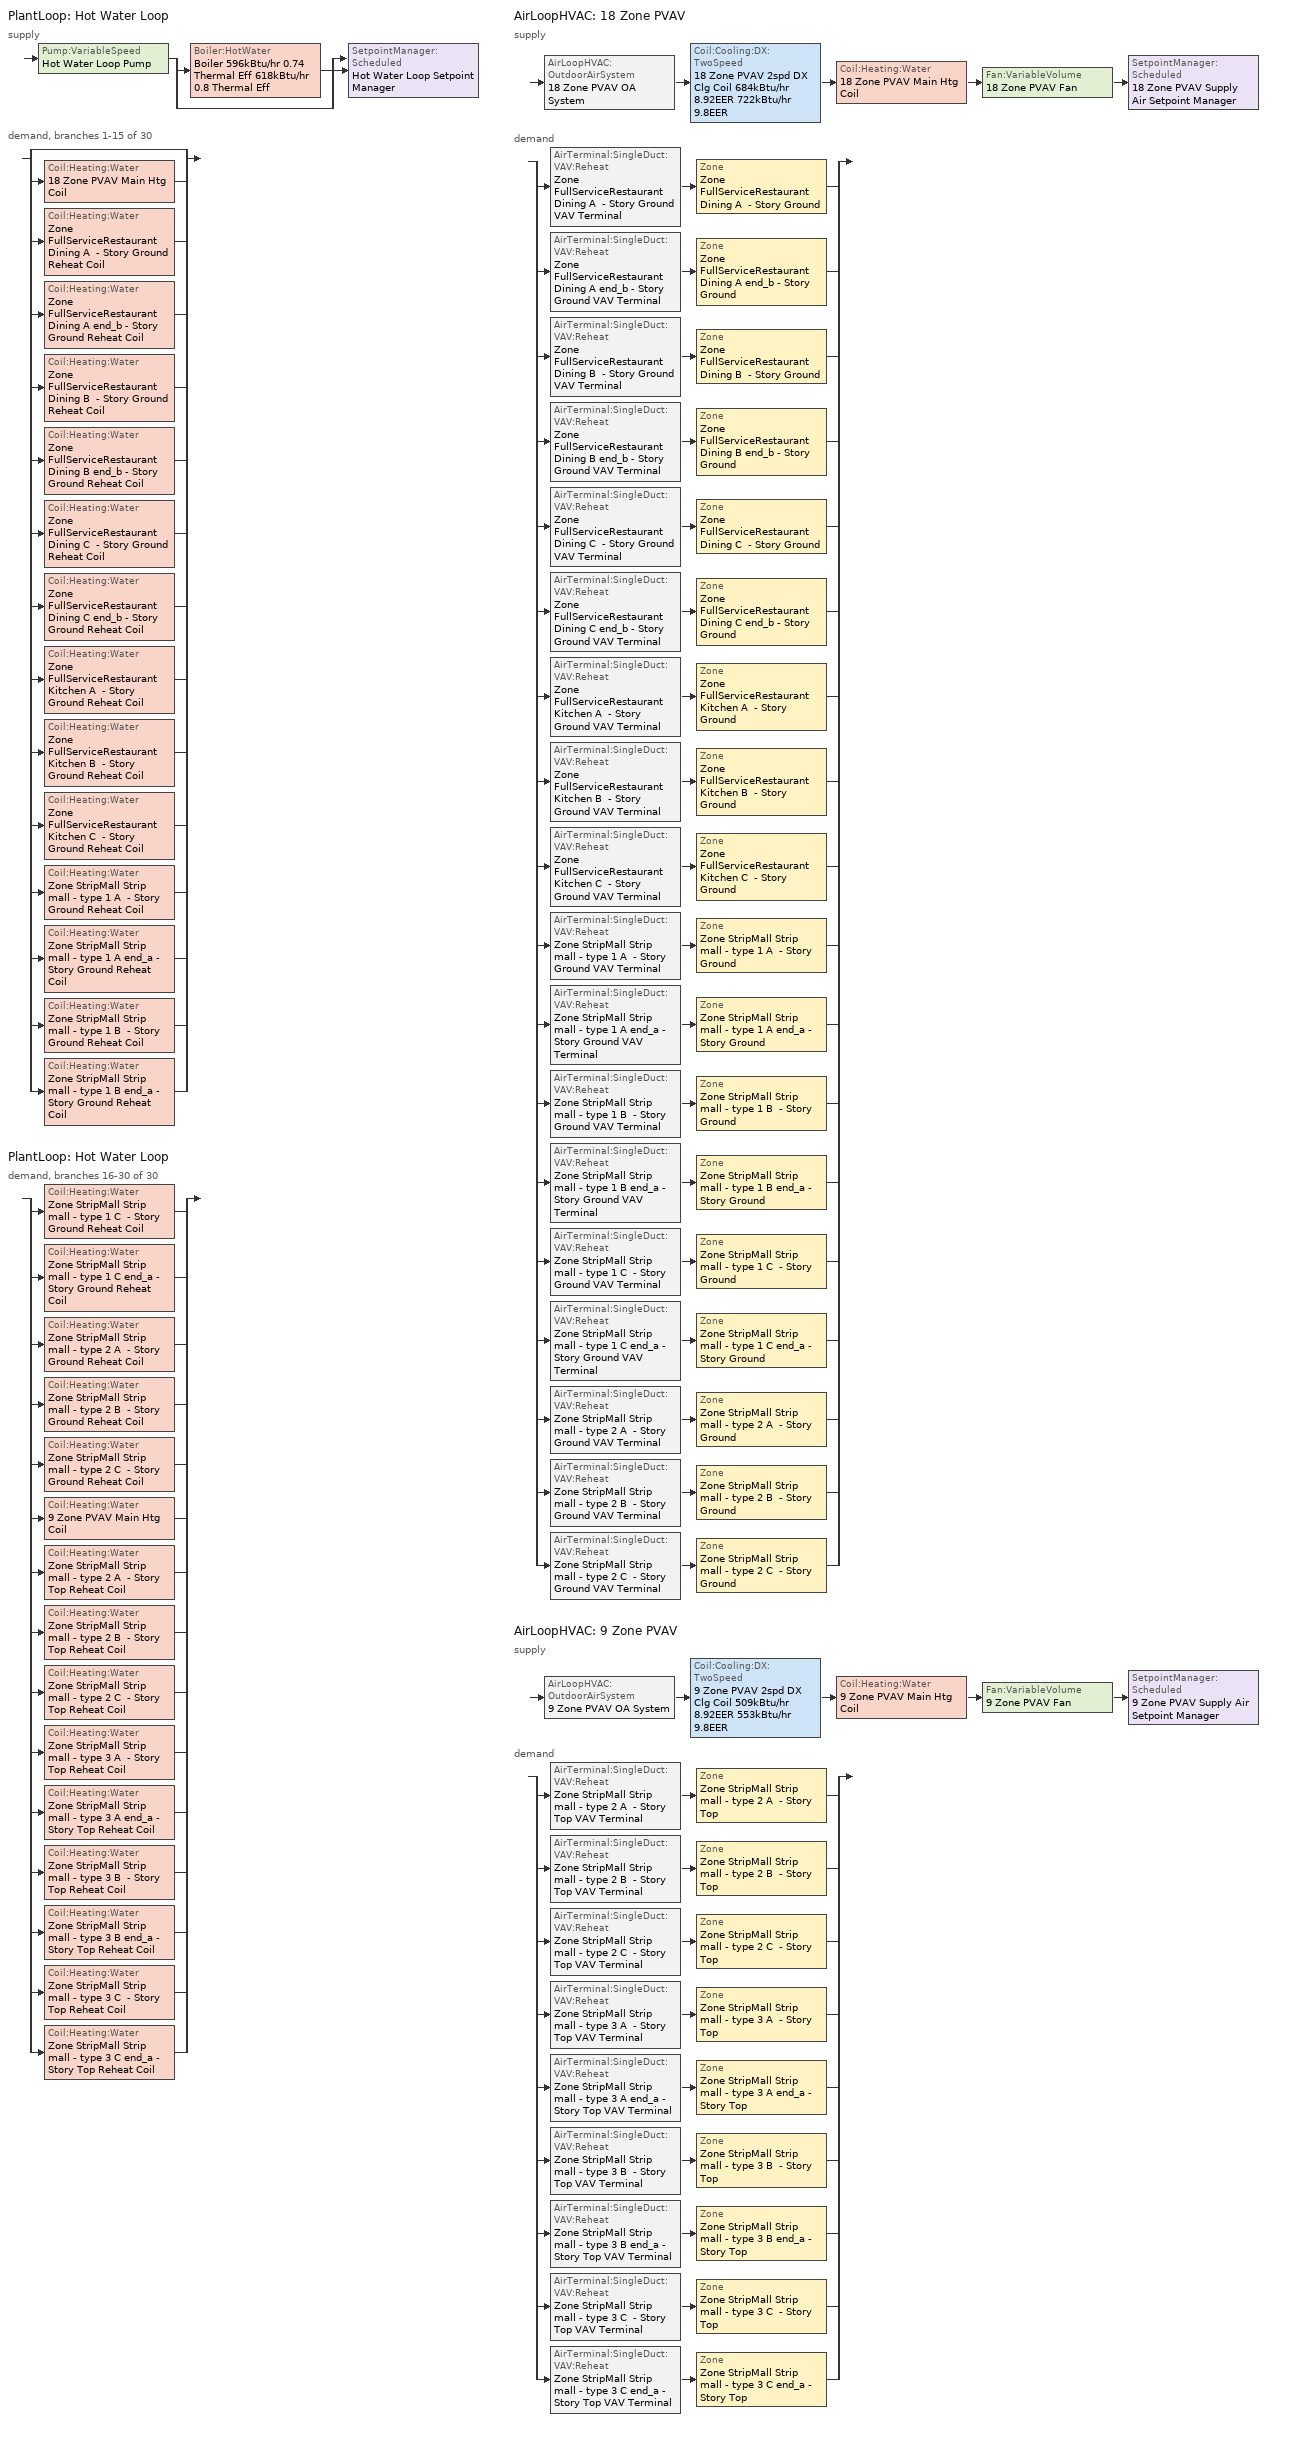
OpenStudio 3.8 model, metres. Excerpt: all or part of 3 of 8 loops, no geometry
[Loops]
PlantLoop 'Hot Water Loop'
 supply: Pump:VariableSpeed 'Hot Water Loop Pump' > split
  | Boiler:HotWater 'Boiler 596kBtu/hr 0.74 Thermal Eff 618kBtu/hr 0.8 Thermal Eff'
  | bypass
  join > SetpointManager:Scheduled 'Hot Water Loop Setpoint Manager'
 demand, branches 1-15 of 30: split
  | bypass
  | Coil:Heating:Water '18 Zone PVAV Main Htg Coil'
  | Coil:Heating:Water 'Zone FullServiceRestaurant Dining A  - Story Ground Reheat Coil'
  | Coil:Heating:Water 'Zone FullServiceRestaurant Dining A end_b - Story Ground Reheat Coil'
  | Coil:Heating:Water 'Zone FullServiceRestaurant Dining B  - Story Ground Reheat Coil'
  | Coil:Heating:Water 'Zone FullServiceRestaurant Dining B end_b - Story Ground Reheat Coil'
  | Coil:Heating:Water 'Zone FullServiceRestaurant Dining C  - Story Ground Reheat Coil'
  | Coil:Heating:Water 'Zone FullServiceRestaurant Dining C end_b - Story Ground Reheat Coil'
  | Coil:Heating:Water 'Zone FullServiceRestaurant Kitchen A  - Story Ground Reheat Coil'
  | Coil:Heating:Water 'Zone FullServiceRestaurant Kitchen B  - Story Ground Reheat Coil'
  | Coil:Heating:Water 'Zone FullServiceRestaurant Kitchen C  - Story Ground Reheat Coil'
  | Coil:Heating:Water 'Zone StripMall Strip mall - type 1 A  - Story Ground Reheat Coil'
  | Coil:Heating:Water 'Zone StripMall Strip mall - type 1 A end_a - Story Ground Reheat Coil'
  | Coil:Heating:Water 'Zone StripMall Strip mall - type 1 B  - Story Ground Reheat Coil'
  | Coil:Heating:Water 'Zone StripMall Strip mall - type 1 B end_a - Story Ground Reheat Coil'
PlantLoop 'Hot Water Loop'
 demand, branches 16-30 of 30: split
  | Coil:Heating:Water 'Zone StripMall Strip mall - type 1 C  - Story Ground Reheat Coil'
  | Coil:Heating:Water 'Zone StripMall Strip mall - type 1 C end_a - Story Ground Reheat Coil'
  | Coil:Heating:Water 'Zone StripMall Strip mall - type 2 A  - Story Ground Reheat Coil'
  | Coil:Heating:Water 'Zone StripMall Strip mall - type 2 B  - Story Ground Reheat Coil'
  | Coil:Heating:Water 'Zone StripMall Strip mall - type 2 C  - Story Ground Reheat Coil'
  | Coil:Heating:Water '9 Zone PVAV Main Htg Coil'
  | Coil:Heating:Water 'Zone StripMall Strip mall - type 2 A  - Story Top Reheat Coil'
  | Coil:Heating:Water 'Zone StripMall Strip mall - type 2 B  - Story Top Reheat Coil'
  | Coil:Heating:Water 'Zone StripMall Strip mall - type 2 C  - Story Top Reheat Coil'
  | Coil:Heating:Water 'Zone StripMall Strip mall - type 3 A  - Story Top Reheat Coil'
  | Coil:Heating:Water 'Zone StripMall Strip mall - type 3 A end_a - Story Top Reheat Coil'
  | Coil:Heating:Water 'Zone StripMall Strip mall - type 3 B  - Story Top Reheat Coil'
  | Coil:Heating:Water 'Zone StripMall Strip mall - type 3 B end_a - Story Top Reheat Coil'
  | Coil:Heating:Water 'Zone StripMall Strip mall - type 3 C  - Story Top Reheat Coil'
  | Coil:Heating:Water 'Zone StripMall Strip mall - type 3 C end_a - Story Top Reheat Coil'
AirLoopHVAC '18 Zone PVAV'
 supply: AirLoopHVAC:OutdoorAirSystem '18 Zone PVAV OA System' > Coil:Cooling:DX:TwoSpeed '18 Zone PVAV 2spd DX Clg Coil 684kBtu/hr 8.92EER 722kBtu/hr 9.8EER' > Coil:Heating:Water '18 Zone PVAV Main Htg Coil' > Fan:VariableVolume '18 Zone PVAV Fan' > SetpointManager:Scheduled '18 Zone PVAV Supply Air Setpoint Manager'
 demand: split
  | AirTerminal:SingleDuct:VAV:Reheat 'Zone FullServiceRestaurant Dining A  - Story Ground VAV Terminal' > Zone 'Zone FullServiceRestaurant Dining A  - Story Ground'
  | AirTerminal:SingleDuct:VAV:Reheat 'Zone FullServiceRestaurant Dining A end_b - Story Ground VAV Terminal' > Zone 'Zone FullServiceRestaurant Dining A end_b - Story Ground'
  | AirTerminal:SingleDuct:VAV:Reheat 'Zone FullServiceRestaurant Dining B  - Story Ground VAV Terminal' > Zone 'Zone FullServiceRestaurant Dining B  - Story Ground'
  | AirTerminal:SingleDuct:VAV:Reheat 'Zone FullServiceRestaurant Dining B end_b - Story Ground VAV Terminal' > Zone 'Zone FullServiceRestaurant Dining B end_b - Story Ground'
  | AirTerminal:SingleDuct:VAV:Reheat 'Zone FullServiceRestaurant Dining C  - Story Ground VAV Terminal' > Zone 'Zone FullServiceRestaurant Dining C  - Story Ground'
  | AirTerminal:SingleDuct:VAV:Reheat 'Zone FullServiceRestaurant Dining C end_b - Story Ground VAV Terminal' > Zone 'Zone FullServiceRestaurant Dining C end_b - Story Ground'
  | AirTerminal:SingleDuct:VAV:Reheat 'Zone FullServiceRestaurant Kitchen A  - Story Ground VAV Terminal' > Zone 'Zone FullServiceRestaurant Kitchen A  - Story Ground'
  | AirTerminal:SingleDuct:VAV:Reheat 'Zone FullServiceRestaurant Kitchen B  - Story Ground VAV Terminal' > Zone 'Zone FullServiceRestaurant Kitchen B  - Story Ground'
  | AirTerminal:SingleDuct:VAV:Reheat 'Zone FullServiceRestaurant Kitchen C  - Story Ground VAV Terminal' > Zone 'Zone FullServiceRestaurant Kitchen C  - Story Ground'
  | AirTerminal:SingleDuct:VAV:Reheat 'Zone StripMall Strip mall - type 1 A  - Story Ground VAV Terminal' > Zone 'Zone StripMall Strip mall - type 1 A  - Story Ground'
  | AirTerminal:SingleDuct:VAV:Reheat 'Zone StripMall Strip mall - type 1 A end_a - Story Ground VAV Terminal' > Zone 'Zone StripMall Strip mall - type 1 A end_a - Story Ground'
  | AirTerminal:SingleDuct:VAV:Reheat 'Zone StripMall Strip mall - type 1 B  - Story Ground VAV Terminal' > Zone 'Zone StripMall Strip mall - type 1 B  - Story Ground'
  | AirTerminal:SingleDuct:VAV:Reheat 'Zone StripMall Strip mall - type 1 B end_a - Story Ground VAV Terminal' > Zone 'Zone StripMall Strip mall - type 1 B end_a - Story Ground'
  | AirTerminal:SingleDuct:VAV:Reheat 'Zone StripMall Strip mall - type 1 C  - Story Ground VAV Terminal' > Zone 'Zone StripMall Strip mall - type 1 C  - Story Ground'
  | AirTerminal:SingleDuct:VAV:Reheat 'Zone StripMall Strip mall - type 1 C end_a - Story Ground VAV Terminal' > Zone 'Zone StripMall Strip mall - type 1 C end_a - Story Ground'
  | AirTerminal:SingleDuct:VAV:Reheat 'Zone StripMall Strip mall - type 2 A  - Story Ground VAV Terminal' > Zone 'Zone StripMall Strip mall - type 2 A  - Story Ground'
  | AirTerminal:SingleDuct:VAV:Reheat 'Zone StripMall Strip mall - type 2 B  - Story Ground VAV Terminal' > Zone 'Zone StripMall Strip mall - type 2 B  - Story Ground'
  | AirTerminal:SingleDuct:VAV:Reheat 'Zone StripMall Strip mall - type 2 C  - Story Ground VAV Terminal' > Zone 'Zone StripMall Strip mall - type 2 C  - Story Ground'
AirLoopHVAC '9 Zone PVAV'
 supply: AirLoopHVAC:OutdoorAirSystem '9 Zone PVAV OA System' > Coil:Cooling:DX:TwoSpeed '9 Zone PVAV 2spd DX Clg Coil 509kBtu/hr 8.92EER 553kBtu/hr 9.8EER' > Coil:Heating:Water '9 Zone PVAV Main Htg Coil' > Fan:VariableVolume '9 Zone PVAV Fan' > SetpointManager:Scheduled '9 Zone PVAV Supply Air Setpoint Manager'
 demand: split
  | AirTerminal:SingleDuct:VAV:Reheat 'Zone StripMall Strip mall - type 2 A  - Story Top VAV Terminal' > Zone 'Zone StripMall Strip mall - type 2 A  - Story Top'
  | AirTerminal:SingleDuct:VAV:Reheat 'Zone StripMall Strip mall - type 2 B  - Story Top VAV Terminal' > Zone 'Zone StripMall Strip mall - type 2 B  - Story Top'
  | AirTerminal:SingleDuct:VAV:Reheat 'Zone StripMall Strip mall - type 2 C  - Story Top VAV Terminal' > Zone 'Zone StripMall Strip mall - type 2 C  - Story Top'
  | AirTerminal:SingleDuct:VAV:Reheat 'Zone StripMall Strip mall - type 3 A  - Story Top VAV Terminal' > Zone 'Zone StripMall Strip mall - type 3 A  - Story Top'
  | AirTerminal:SingleDuct:VAV:Reheat 'Zone StripMall Strip mall - type 3 A end_a - Story Top VAV Terminal' > Zone 'Zone StripMall Strip mall - type 3 A end_a - Story Top'
  | AirTerminal:SingleDuct:VAV:Reheat 'Zone StripMall Strip mall - type 3 B  - Story Top VAV Terminal' > Zone 'Zone StripMall Strip mall - type 3 B  - Story Top'
  | AirTerminal:SingleDuct:VAV:Reheat 'Zone StripMall Strip mall - type 3 B end_a - Story Top VAV Terminal' > Zone 'Zone StripMall Strip mall - type 3 B end_a - Story Top'
  | AirTerminal:SingleDuct:VAV:Reheat 'Zone StripMall Strip mall - type 3 C  - Story Top VAV Terminal' > Zone 'Zone StripMall Strip mall - type 3 C  - Story Top'
  | AirTerminal:SingleDuct:VAV:Reheat 'Zone StripMall Strip mall - type 3 C end_a - Story Top VAV Terminal' > Zone 'Zone StripMall Strip mall - type 3 C end_a - Story Top'
[SizingPeriod:DesignDay] Barometric Pressure {Pa}=99205; Wind Speed {m/s}=3.9; Wind Direction {deg}=140; Rain Indicator=No; Snow Indicator=No; Day of Month=21; Day Type=SummerDesignDay; Daylight Saving Time Indicator=No; Humidity Condition Type=Wetbulb; Dry-Bulb Temperature Range Modifier Type=DefaultMultipliers; Solar Model Indicator=ASHRAETau
Name | Maximum Dry-Bulb Temperature {C} | Daily Dry-Bulb Temperature Range {deltaC} | Month | Wetbulb or DewPoint at Maximum Dry-Bulb {C} | ASHRAE Clear Sky Optical Depth for Beam Irradiance | ASHRAE Clear Sky Optical Depth for Diffuse Irradiance
Collin Co Rgnl October .4% Condns DB=>MCWB 1 | 32.7 | 12.5 | 10 | 21.3 | 0.361 | 2.494
Collin Co Rgnl September .4% Condns DB=>MCWB 1 | 39 | 12.4 | 9 | 23.2 | 0.373 | 2.464
[Sizing:Zone] Zone Cooling Design Supply Air Temperature Input Method=SupplyAirTemperature; Zone Cooling Design Supply Air Temperature {C}=12.7778; Zone Cooling Design Supply Air Temperature Difference {deltaC}=11.11; Zone Heating Design Supply Air Temperature Input Method=SupplyAirTemperature; Zone Heating Design Supply Air Temperature {C}=50; Zone Heating Design Supply Air Temperature Difference {deltaC}=11.11; Zone Cooling Design Supply Air Humidity Ratio {kg-H2O/kg-air}=0.0085; Zone Heating Design Supply Air Humidity Ratio {kg-H2O/kg-air}=0.008; Cooling Design Air Flow Method=DesignDay; Heating Design Air Flow Method=DesignDay; Account for Dedicated Outdoor Air System=No; Dedicated Outdoor Air System Control Strategy=NeutralSupplyAir; Dedicated Outdoor Air Low Setpoint Temperature for Design {C}=autosize; Dedicated Outdoor Air High Setpoint Temperature for Design {C}=autosize; Zone Load Sizing Method=Sensible Load Only No Latent Load; Zone Latent Cooling Design Supply Air Humidity Ratio Input Method=HumidityRatioDifference; Zone Cooling Design Supply Air Humidity Ratio Difference {kgWater/kgDryAir}=0.005; Zone Latent Heating Design Supply Air Humidity Ratio Input Method=HumidityRatioDifference; Zone Humidification Design Supply Air Humidity Ratio Difference {kgWater/kgDryAir}=0.005
Zone StripMall Strip mall - type 1 A end_a - Story Ground; Zone StripMall Strip mall - type 1 B end_a - Story Ground; Zone StripMall Strip mall - type 1 C end_a - Story Ground; Zone StripMall Strip mall - type 1 A  - Story Ground; Zone StripMall Strip mall - type 1 B  - Story Ground; Zone StripMall Strip mall - type 1 C  - Story Ground; Zone FullServiceRestaurant Kitchen A  - Story Ground; Zone FullServiceRestaurant Kitchen B  - Story Ground; Zone FullServiceRestaurant Kitchen C  - Story Ground; Zone StripMall Strip mall - type 2 A  - Story Ground; Zone StripMall Strip mall - type 2 B  - Story Ground; Zone StripMall Strip mall - type 2 C  - Story Ground; Zone FullServiceRestaurant Dining A  - Story Ground; Zone FullServiceRestaurant Dining B  - Story Ground; Zone FullServiceRestaurant Dining C  - Story Ground; Zone FullServiceRestaurant Dining A end_b - Story Ground; Zone FullServiceRestaurant Dining B end_b - Story Ground; Zone FullServiceRestaurant Dining C end_b - Story Ground; Zone StripMall Strip mall - type 3 A end_a - Story Top; Zone StripMall Strip mall - type 3 B end_a - Story Top; Zone StripMall Strip mall - type 3 C end_a - Story Top; Zone StripMall Strip mall - type 3 A  - Story Top; Zone StripMall Strip mall - type 3 B  - Story Top; Zone StripMall Strip mall - type 3 C  - Story Top; Zone StripMall Strip mall - type 2 A  - Story Top; Zone StripMall Strip mall - type 2 B  - Story Top; Zone StripMall Strip mall - type 2 C  - Story Top
[Zone equipment]
Zone StripMall Strip mall - type 1 A end_a - Story Ground: Zone StripMall Strip mall - type 1 A end_a - Story Ground VAV Terminal
Zone StripMall Strip mall - type 1 B end_a - Story Ground: Zone StripMall Strip mall - type 1 B end_a - Story Ground VAV Terminal
Zone StripMall Strip mall - type 1 C end_a - Story Ground: Zone StripMall Strip mall - type 1 C end_a - Story Ground VAV Terminal
Zone StripMall Strip mall - type 1 A  - Story Ground: Zone StripMall Strip mall - type 1 A  - Story Ground VAV Terminal
Zone StripMall Strip mall - type 1 B  - Story Ground: Zone StripMall Strip mall - type 1 B  - Story Ground VAV Terminal
Zone StripMall Strip mall - type 1 C  - Story Ground: Zone StripMall Strip mall - type 1 C  - Story Ground VAV Terminal
Zone FullServiceRestaurant Kitchen A  - Story Ground: Zone FullServiceRestaurant Kitchen A  - Story Ground Exhaust Fan, Zone FullServiceRestaurant Kitchen A  - Story Ground VAV Terminal
Zone FullServiceRestaurant Kitchen B  - Story Ground: Zone FullServiceRestaurant Kitchen B  - Story Ground Exhaust Fan, Zone FullServiceRestaurant Kitchen B  - Story Ground VAV Terminal
Zone FullServiceRestaurant Kitchen C  - Story Ground: Zone FullServiceRestaurant Kitchen C  - Story Ground Exhaust Fan, Zone FullServiceRestaurant Kitchen C  - Story Ground VAV Terminal
Zone StripMall Strip mall - type 2 A  - Story Ground: Zone StripMall Strip mall - type 2 A  - Story Ground VAV Terminal
Zone StripMall Strip mall - type 2 B  - Story Ground: Zone StripMall Strip mall - type 2 B  - Story Ground VAV Terminal
Zone StripMall Strip mall - type 2 C  - Story Ground: Zone StripMall Strip mall - type 2 C  - Story Ground VAV Terminal
Zone FullServiceRestaurant Dining A  - Story Ground: Zone FullServiceRestaurant Dining A  - Story Ground VAV Terminal
Zone FullServiceRestaurant Dining B  - Story Ground: Zone FullServiceRestaurant Dining B  - Story Ground VAV Terminal
Zone FullServiceRestaurant Dining C  - Story Ground: Zone FullServiceRestaurant Dining C  - Story Ground VAV Terminal
Zone FullServiceRestaurant Dining A end_b - Story Ground: Zone FullServiceRestaurant Dining A end_b - Story Ground VAV Terminal
Zone FullServiceRestaurant Dining B end_b - Story Ground: Zone FullServiceRestaurant Dining B end_b - Story Ground VAV Terminal
Zone FullServiceRestaurant Dining C end_b - Story Ground: Zone FullServiceRestaurant Dining C end_b - Story Ground VAV Terminal
Zone StripMall Strip mall - type 3 A end_a - Story Top: Zone StripMall Strip mall - type 3 A end_a - Story Top VAV Terminal
Zone StripMall Strip mall - type 3 B end_a - Story Top: Zone StripMall Strip mall - type 3 B end_a - Story Top VAV Terminal
Zone StripMall Strip mall - type 3 C end_a - Story Top: Zone StripMall Strip mall - type 3 C end_a - Story Top VAV Terminal
Zone StripMall Strip mall - type 3 A  - Story Top: Zone StripMall Strip mall - type 3 A  - Story Top VAV Terminal
Zone StripMall Strip mall - type 3 B  - Story Top: Zone StripMall Strip mall - type 3 B  - Story Top VAV Terminal
Zone StripMall Strip mall - type 3 C  - Story Top: Zone StripMall Strip mall - type 3 C  - Story Top VAV Terminal
Zone StripMall Strip mall - type 2 A  - Story Top: Zone StripMall Strip mall - type 2 A  - Story Top VAV Terminal
Zone StripMall Strip mall - type 2 B  - Story Top: Zone StripMall Strip mall - type 2 B  - Story Top VAV Terminal
Zone StripMall Strip mall - type 2 C  - Story Top: Zone StripMall Strip mall - type 2 C  - Story Top VAV Terminal
[Fan:ZoneExhaust] Availability Schedule=RestaurantSitDown Kitchen_Exhaust_SCH; Fan Total Efficiency=0.0660786; Pressure Rise {Pa}=124.544; Flow Fraction Schedule=RestaurantSitDown Kitchen_Exhaust_SCH; System Availability Manager Coupling Mode=Decoupled
Name | Maximum Flow Rate {m3/s}
Zone FullServiceRestaurant Kitchen A  - Story Ground Exhaust Fan; Zone FullServiceRestaurant Kitchen C  - Story Ground Exhaust Fan | 0.0505815
Zone FullServiceRestaurant Kitchen B  - Story Ground Exhaust Fan | 0.214268
[PlantLoop]
Hot Water Loop: Fluid Type=Water; Glycol Concentration=0; Minimum Loop Temperature {C}=10; Maximum Loop Flow Rate {m3/s}=0.00427746; Plant Loop Volume {m3}=0.513295; Load Distribution Scheme=Optimal
[Sizing:Plant]
Hot Water Loop: Loop Type=Heating; Design Loop Exit Temperature {C}=82.2222; Loop Design Temperature Difference {deltaC}=11.1111; Sizing Option=NonCoincident; Zone Timesteps in Averaging Window=1; Coincident Sizing Factor Mode=None
[SetpointManager:Scheduled] Control Variable=Temperature
Name | Schedule | Setpoint Node or NodeList
Hot Water Loop Setpoint Manager | Hot Water Loop Temp - 180F | Hot Water Loop Supply Outlet Node
18 Zone PVAV Supply Air Setpoint Manager | Supply Air Temp - 55.0F | 18 Zone PVAV Supply Outlet Node
9 Zone PVAV Supply Air Setpoint Manager | Supply Air Temp - 55.0F | 9 Zone PVAV Supply Outlet Node
[Pump:VariableSpeed]
Hot Water Loop Pump: Rated Flow Rate {m3/s}=0.00427746; Rated Pump Head {Pa}=179344; Rated Power Consumption {W}=1137; Motor Efficiency=0.865; Coefficient 1 of the Part Load Performance Curve=0; Coefficient 2 of the Part Load Performance Curve=3.2485; Coefficient 3 of the Part Load Performance Curve=-4.7443; Coefficient 4 of the Part Load Performance Curve=2.5294; Pump Control Type=Intermittent; Skin Loss Radiative Fraction=0.5; Design Power Sizing Method=PowerPerFlowPerPressure; Design Electric Power per Unit Flow Rate {W/(m3/s)}=348701.1; Design Shaft Power per Unit Flow Rate per Unit Head {W-s/m3-Pa}=1.28205; Design Minimum Flow Rate Fraction=0
[Boiler:HotWater]
Boiler 596kBtu/hr 0.74 Thermal Eff 618kBtu/hr 0.8 Thermal Eff: Fuel Type=NaturalGas; Nominal Capacity {W}=195560; Nominal Thermal Efficiency=0.8; Efficiency Curve Temperature Evaluation Variable=LeavingBoiler; Normalized Boiler Efficiency Curve=Boiler with No Minimum Turndown; Design Water Flow Rate {m3/s}=0.00427746; Minimum Part Load Ratio=0; Maximum Part Load Ratio=1.2; Optimum Part Load Ratio=1; Water Outlet Upper Temperature Limit {C}=95; Boiler Flow Mode=LeavingSetpointModulated; On Cycle Parasitic Electric Load {W}=0; Off Cycle Parasitic Fuel Load {W}=0; Sizing Factor=1
[AirLoopHVAC] Design Return Air Flow Fraction of Supply Air Flow=1
Name | Availability Schedule | Design Supply Air Flow Rate {m3/s}
18 Zone PVAV | 18 Zone PVAV Occ Sch | 8.31981
9 Zone PVAV | 9 Zone PVAV Occ Sch | 7.41717
[Sizing:System] Type of Load to Size On=Sensible; Central Heating Maximum System Air Flow Ratio=0.3; Preheat Design Temperature {C}=7.22222; Preheat Design Humidity Ratio {kg-H2O/kg-Air}=0.008; Precool Design Temperature {C}=12.7778; Precool Design Humidity Ratio {kg-H2O/kg-Air}=0.008; Central Cooling Design Supply Air Temperature {C}=12.7778; Central Heating Design Supply Air Temperature {C}=12.7778; Sizing Option=Coincident; 100% Outdoor Air in Cooling=No; 100% Outdoor Air in Heating=No; Central Cooling Design Supply Air Humidity Ratio {kg-H2O/kg-Air}=0.0085; Central Heating Design Supply Air Humidity Ratio {kg-H2O/kg-Air}=0.008; Cooling Design Air Flow Method=DesignDay; Heating Design Air Flow Method=DesignDay; System Outdoor Air Method=ZoneSum; Zone Maximum Outdoor Air Fraction=1; Cooling Supply Air Flow Rate Per Floor Area {m3/s-m2}=0.00996765; Cooling Fraction of Autosized Cooling Supply Air Flow Rate=1; Cooling Supply Air Flow Rate Per Unit Cooling Capacity {m3/s-W}=3.94755e-05; Heating Supply Air Flow Rate Per Floor Area {m3/s-m2}=0.00996765; Heating Fraction of Autosized Heating Supply Air Flow Rate=1; Heating Fraction of Autosized Cooling Supply Air Flow Rate=1; Heating Supply Air Flow Rate Per Unit Heating Capacity {m3/s-W}=3.15882e-05; Cooling Design Capacity Method=CoolingDesignCapacity; Cooling Design Capacity Per Floor Area {W/m2}=234.7; Fraction of Autosized Cooling Design Capacity=1; Heating Design Capacity Method=HeatingDesignCapacity; Heating Design Capacity Per Floor Area {W/m2}=157; Fraction of Autosized Heating Design Capacity=1; Central Cooling Capacity Control Method=OnOff; Occupant Diversity=1
Name | Design Outdoor Air Flow Rate {m3/s} | Cooling Design Capacity {W} | Heating Design Capacity {W}
18 Zone PVAV | 8.31981 | 141728 | 56561.39
9 Zone PVAV | 7.41717 | 104728 | 23270.26
[Fan:VariableVolume] Availability Schedule=Always On Discrete; Fan Total Efficiency=0.6084; Pressure Rise {Pa}=1574.24; Fan Power Minimum Flow Rate Input Method=Fraction; Fan Power Minimum Flow Fraction=0.25; Fan Power Minimum Air Flow Rate {m3/s}=0; Motor Efficiency=0.936; Motor In Airstream Fraction=1; Fan Power Coefficient 1=0.04076; Fan Power Coefficient 2=0.0881; Fan Power Coefficient 3=-0.0729; Fan Power Coefficient 4=0.9437; Fan Power Coefficient 5=0
Name | Maximum Flow Rate {m3/s}
18 Zone PVAV Fan | 8.31981
9 Zone PVAV Fan | 7.41717
[Coil:Heating:Water] Availability Schedule=Always On Discrete; Rated Inlet Water Temperature {C}=82.2222; Rated Outlet Water Temperature {C}=71.1111
Name | U-Factor Times Area Value {W/K} | Maximum Water Flow Rate {m3/s} | Rated Capacity {W} | Rated Inlet Air Temperature {C} | Rated Outlet Air Temperature {C}
18 Zone PVAV Main Htg Coil | 780.526 | 0.00120816 | 55235.6 | 7.22222 | 12.7778
Zone FullServiceRestaurant Dining A  - Story Ground Reheat Coil | 32.6055 | 3.73759e-05 | 1708.78 | 12.7778 | 50
Zone FullServiceRestaurant Dining A end_b - Story Ground Reheat Coil | 69.2569 | 7.50865e-05 | 3432.86 | 12.7778 | 50
Zone FullServiceRestaurant Dining B  - Story Ground Reheat Coil | 35.4909 | 4.48343e-05 | 2049.77 | 12.7778 | 50
Zone FullServiceRestaurant Dining B end_b - Story Ground Reheat Coil | 159.176 | 0.00018201 | 8321.3 | 12.7778 | 50
Zone FullServiceRestaurant Dining C  - Story Ground Reheat Coil | 30.9151 | 3.46143e-05 | 1582.53 | 12.7778 | 50
Zone FullServiceRestaurant Dining C end_b - Story Ground Reheat Coil | 68.4552 | 7.24614e-05 | 3312.85 | 12.7778 | 50
Zone FullServiceRestaurant Kitchen A  - Story Ground Reheat Coil | 51.683 | 6.37317e-05 | 2913.74 | 12.7778 | 50
Zone FullServiceRestaurant Kitchen B  - Story Ground Reheat Coil | 43.6093 | 5.56921e-05 | 2546.17 | 12.7778 | 50
Zone FullServiceRestaurant Kitchen C  - Story Ground Reheat Coil | 49.5559 | 6.09755e-05 | 2787.73 | 12.7778 | 50
Zone StripMall Strip mall - type 1 A  - Story Ground Reheat Coil | 39.1472 | 4.50711e-05 | 2060.6 | 12.7778 | 50
Zone StripMall Strip mall - type 1 A end_a - Story Ground Reheat Coil | 58.1564 | 6.14638e-05 | 2810.05 | 12.7778 | 50
Zone StripMall Strip mall - type 1 B  - Story Ground Reheat Coil | 22.7999 | 2.91171e-05 | 1331.2 | 12.7778 | 50
Zone StripMall Strip mall - type 1 B end_a - Story Ground Reheat Coil | 103.17 | 0.000117364 | 5365.75 | 12.7778 | 50
Zone StripMall Strip mall - type 1 C  - Story Ground Reheat Coil | 36.2259 | 4.02949e-05 | 1842.23 | 12.7778 | 50
Zone StripMall Strip mall - type 1 C end_a - Story Ground Reheat Coil | 57.9941 | 5.90326e-05 | 2698.9 | 12.7778 | 50
Zone StripMall Strip mall - type 2 A  - Story Ground Reheat Coil | 32.3642 | 3.74913e-05 | 1714.06 | 12.7778 | 50
Zone StripMall Strip mall - type 2 B  - Story Ground Reheat Coil | 21.1454 | 2.70041e-05 | 1234.59 | 12.7778 | 50
Zone StripMall Strip mall - type 2 C  - Story Ground Reheat Coil | 29.7501 | 3.34254e-05 | 1528.17 | 12.7778 | 50
9 Zone PVAV Main Htg Coil | 289.64 | 0.000415216 | 18983.2 | 7.22222 | 12.7778
Zone StripMall Strip mall - type 2 A  - Story Top Reheat Coil | 98.4164 | 0.000100195 | 4580.8 | 12.7778 | 50
Zone StripMall Strip mall - type 2 B  - Story Top Reheat Coil | 228.381 | 0.000242443 | 11084.2 | 12.7778 | 50
Zone StripMall Strip mall - type 2 C  - Story Top Reheat Coil | 99.6676 | 9.67985e-05 | 4425.51 | 12.7778 | 50
Zone StripMall Strip mall - type 3 A  - Story Top Reheat Coil | 199.892 | 0.000212799 | 9728.94 | 12.7778 | 50
Zone StripMall Strip mall - type 3 A end_a - Story Top Reheat Coil | 85.9691 | 8.81187e-05 | 4028.68 | 12.7778 | 50
Zone StripMall Strip mall - type 3 B  - Story Top Reheat Coil | 283.971 | 0.000324296 | 14826.4 | 12.7778 | 50
Zone StripMall Strip mall - type 3 B end_a - Story Top Reheat Coil | 212.154 | 0.00022591 | 10328.3 | 12.7778 | 50
Zone StripMall Strip mall - type 3 C  - Story Top Reheat Coil | 199.434 | 0.000200689 | 9175.24 | 12.7778 | 50
Zone StripMall Strip mall - type 3 C end_a - Story Top Reheat Coil | 86.4859 | 8.57879e-05 | 3922.12 | 12.7778 | 50
[Controller:WaterCoil] Action=Normal; Controller Convergence Tolerance {deltaC}=0.0001; Minimum Actuated Flow {m3/s}=0
Name | Water Coil | Maximum Actuated Flow {m3/s}
18 Zone PVAV Main Htg Coil Controller | 18 Zone PVAV Main Htg Coil | 0.00120816
Zone FullServiceRestaurant Dining A  - Story Ground Reheat Coil Controller | Zone FullServiceRestaurant Dining A  - Story Ground Reheat Coil
Zone FullServiceRestaurant Dining A end_b - Story Ground Reheat Coil Controller | Zone FullServiceRestaurant Dining A end_b - Story Ground Reheat Coil
Zone FullServiceRestaurant Dining B  - Story Ground Reheat Coil Controller | Zone FullServiceRestaurant Dining B  - Story Ground Reheat Coil
Zone FullServiceRestaurant Dining B end_b - Story Ground Reheat Coil Controller | Zone FullServiceRestaurant Dining B end_b - Story Ground Reheat Coil
Zone FullServiceRestaurant Dining C  - Story Ground Reheat Coil Controller | Zone FullServiceRestaurant Dining C  - Story Ground Reheat Coil
Zone FullServiceRestaurant Dining C end_b - Story Ground Reheat Coil Controller | Zone FullServiceRestaurant Dining C end_b - Story Ground Reheat Coil
Zone FullServiceRestaurant Kitchen A  - Story Ground Reheat Coil Controller | Zone FullServiceRestaurant Kitchen A  - Story Ground Reheat Coil
Zone FullServiceRestaurant Kitchen B  - Story Ground Reheat Coil Controller | Zone FullServiceRestaurant Kitchen B  - Story Ground Reheat Coil
Zone FullServiceRestaurant Kitchen C  - Story Ground Reheat Coil Controller | Zone FullServiceRestaurant Kitchen C  - Story Ground Reheat Coil
Zone StripMall Strip mall - type 1 A  - Story Ground Reheat Coil Controller | Zone StripMall Strip mall - type 1 A  - Story Ground Reheat Coil
Zone StripMall Strip mall - type 1 A end_a - Story Ground Reheat Coil Controller | Zone StripMall Strip mall - type 1 A end_a - Story Ground Reheat Coil
Zone StripMall Strip mall - type 1 B  - Story Ground Reheat Coil Controller | Zone StripMall Strip mall - type 1 B  - Story Ground Reheat Coil
Zone StripMall Strip mall - type 1 B end_a - Story Ground Reheat Coil Controller | Zone StripMall Strip mall - type 1 B end_a - Story Ground Reheat Coil
Zone StripMall Strip mall - type 1 C  - Story Ground Reheat Coil Controller | Zone StripMall Strip mall - type 1 C  - Story Ground Reheat Coil
Zone StripMall Strip mall - type 1 C end_a - Story Ground Reheat Coil Controller | Zone StripMall Strip mall - type 1 C end_a - Story Ground Reheat Coil
Zone StripMall Strip mall - type 2 A  - Story Ground Reheat Coil Controller | Zone StripMall Strip mall - type 2 A  - Story Ground Reheat Coil
Zone StripMall Strip mall - type 2 B  - Story Ground Reheat Coil Controller | Zone StripMall Strip mall - type 2 B  - Story Ground Reheat Coil
Zone StripMall Strip mall - type 2 C  - Story Ground Reheat Coil Controller | Zone StripMall Strip mall - type 2 C  - Story Ground Reheat Coil
9 Zone PVAV Main Htg Coil Controller | 9 Zone PVAV Main Htg Coil | 0.000415216
Zone StripMall Strip mall - type 2 A  - Story Top Reheat Coil Controller | Zone StripMall Strip mall - type 2 A  - Story Top Reheat Coil
Zone StripMall Strip mall - type 2 B  - Story Top Reheat Coil Controller | Zone StripMall Strip mall - type 2 B  - Story Top Reheat Coil
Zone StripMall Strip mall - type 2 C  - Story Top Reheat Coil Controller | Zone StripMall Strip mall - type 2 C  - Story Top Reheat Coil
Zone StripMall Strip mall - type 3 A  - Story Top Reheat Coil Controller | Zone StripMall Strip mall - type 3 A  - Story Top Reheat Coil
Zone StripMall Strip mall - type 3 A end_a - Story Top Reheat Coil Controller | Zone StripMall Strip mall - type 3 A end_a - Story Top Reheat Coil
Zone StripMall Strip mall - type 3 B  - Story Top Reheat Coil Controller | Zone StripMall Strip mall - type 3 B  - Story Top Reheat Coil
Zone StripMall Strip mall - type 3 B end_a - Story Top Reheat Coil Controller | Zone StripMall Strip mall - type 3 B end_a - Story Top Reheat Coil
Zone StripMall Strip mall - type 3 C  - Story Top Reheat Coil Controller | Zone StripMall Strip mall - type 3 C  - Story Top Reheat Coil
Zone StripMall Strip mall - type 3 C end_a - Story Top Reheat Coil Controller | Zone StripMall Strip mall - type 3 C end_a - Story Top Reheat Coil
[Coil:Cooling:DX:TwoSpeed] Availability Schedule=Always On Discrete; Rated High Speed COP {W/W}=3.39929; Rated High Speed Evaporator Fan Power Per Volume Flow Rate 2017 {W/(m3/s)}=773.3; Rated High Speed Evaporator Fan Power Per Volume Flow Rate 2023 {W/(m3/s)}=934.4; Unit Internal Static Air Pressure {Pa}=773.3; Total Cooling Capacity Function of Temperature Curve=PSZ-AC_Unitary_PackagecoolCapFT; Total Cooling Capacity Function of Flow Fraction Curve=PSZ-AC_Unitary_PackagecoolFFF; Energy Input Ratio Function of Temperature Curve=PSZ-AC DX Unitary Package EIRFT; Energy Input Ratio Function of Flow Fraction Curve=PSZ-AC_Unitary_PackagecoolEIRFFF; Part Load Fraction Correlation Curve=PSZ-AC_Unitary_PackagecoolPLR; Rated Low Speed Sensible Heat Ratio=0.69; Rated Low Speed COP {W/W}=3.39929; Rated Low Speed Evaporator Fan Power Per Volume Flow Rate 2017 {W/(m3/s)}=773.3; Rated Low Speed Evaporator Fan Power Per Volume Flow Rate 2023 {W/(m3/s)}=934.4; Low Speed Total Cooling Capacity Function of Temperature Curve=PSZ-AC_Unitary_PackagecoolCapFT; Low Speed Energy Input Ratio Function of Temperature Curve=PSZ-AC DX Unitary Package EIRFT; Condenser Type=AirCooled; Minimum Outdoor Dry-Bulb Temperature for Compressor Operation {C}=-25; High Speed Evaporative Condenser Effectiveness=0.9; High Speed Evaporative Condenser Air Flow Rate {m3/s}=Autosize; High Speed Evaporative Condenser Pump Rated Power Consumption {W}=Autosize; Low Speed Evaporative Condenser Effectiveness=0.9; Low Speed Evaporative Condenser Air Flow Rate {m3/s}=Autosize; Low Speed Evaporative Condenser Pump Rated Power Consumption {W}=Autosize; Basin Heater Capacity {W/K}=0; Basin Heater Setpoint Temperature {C}=2
Name | Rated High Speed Total Cooling Capacity {W} | Rated High Speed Sensible Heat Ratio | Rated High Speed Air Flow Rate {m3/s} | Rated Low Speed Total Cooling Capacity {W} | Rated Low Speed Air Flow Rate {m3/s}
18 Zone PVAV 2spd DX Clg Coil 684kBtu/hr 8.92EER 722kBtu/hr 9.8EER | 206601 | 0.701083 | 8.31981 | 68860 | 2.77299
9 Zone PVAV 2spd DX Clg Coil 509kBtu/hr 8.92EER 553kBtu/hr 9.8EER | 163847 | 0.739506 | 7.41717 | 54610.2 | 2.47214
[Controller:OutdoorAir] Economizer Control Type=DifferentialEnthalpy; Economizer Control Action Type=ModulateFlow; Lockout Type=LockoutWithHeating; Minimum Limit Type=FixedMinimum; High Humidity Control=No; Economizer Operation Staging=InterlockedWithMechanicalCooling
Name | Minimum Outdoor Air Flow Rate {m3/s} | Maximum Outdoor Air Flow Rate {m3/s} | Minimum Outdoor Air Schedule | Controller Mechanical Ventilation | Heat Recovery Bypass Control Type
18 Zone PVAV OA Controller | 2.56472 | 8.31981 | 18 Zone PVAV_night_ventcycle_schedule | 18 Zone PVAV Mechanical Ventilation Controller | BypassWhenOAFlowGreaterThanMinimum
9 Zone PVAV OA Controller | 0 | 7.41717 | 9 Zone PVAV_night_ventcycle_schedule | 9 Zone PVAV Mechanical Ventilation Controller | BypassWhenWithinEconomizerLimits
[Controller:MechanicalVentilation] Availability Schedule=Always On Discrete
Name | System Outdoor Air Method
18 Zone PVAV Mechanical Ventilation Controller | ZoneSum
9 Zone PVAV Mechanical Ventilation Controller | Standard62.1VentilationRateProcedureWithLimit
[AirLoopHVAC:OutdoorAirSystem]
Name | Controller
18 Zone PVAV OA System | 18 Zone PVAV OA Controller
9 Zone PVAV OA System | 9 Zone PVAV OA Controller
[AirTerminal:SingleDuct:VAV:Reheat] Availability Schedule=Always On Discrete; Zone Minimum Air Flow Input Method=Constant; Constant Minimum Air Flow Fraction=0.3; Minimum Hot Water or Steam Flow Rate {m3/s}=0; Convergence Tolerance=0.001; Damper Heating Action=ReverseWithLimits; Maximum Flow Fraction During Reheat=0.5; Maximum Reheat Air Temperature {C}=50; Control For Outdoor Air=No
Name | Maximum Air Flow Rate {m3/s} | Fixed Minimum Air Flow Rate {m3/s} | Reheat Coil | Maximum Hot Water or Steam Flow Rate {m3/s} | Maximum Flow per Zone Floor Area During Reheat {m3/s-m2}
Zone FullServiceRestaurant Dining A  - Story Ground VAV Terminal | 0.254907 | 0.0764722 | Zone FullServiceRestaurant Dining A  - Story Ground Reheat Coil | 3.73759e-05 | 0.00749099
Zone FullServiceRestaurant Dining A end_b - Story Ground VAV Terminal | 0.388528 | 0.116558 | Zone FullServiceRestaurant Dining A end_b - Story Ground Reheat Coil | 7.50865e-05 | 0.0092935
Zone FullServiceRestaurant Dining B  - Story Ground VAV Terminal | 0.704948 | 0.211484 | Zone FullServiceRestaurant Dining B  - Story Ground Reheat Coil | 4.48343e-05 | 0.00489044
Zone FullServiceRestaurant Dining B end_b - Story Ground VAV Terminal | 1.2226 | 0.366779 | Zone FullServiceRestaurant Dining B end_b - Story Ground Reheat Coil | 0.00018201 | 0.0069036
Zone FullServiceRestaurant Dining C  - Story Ground VAV Terminal | 0.206974 | 0.0620923 | Zone FullServiceRestaurant Dining C  - Story Ground Reheat Coil | 3.46143e-05 | 0.00608238
Zone FullServiceRestaurant Dining C end_b - Story Ground VAV Terminal | 0.343049 | 0.102915 | Zone FullServiceRestaurant Dining C end_b - Story Ground Reheat Coil | 7.24614e-05 | 0.00820567
Zone FullServiceRestaurant Kitchen A  - Story Ground VAV Terminal | 0.816604 | 0.244981 | Zone FullServiceRestaurant Kitchen A  - Story Ground Reheat Coil | 6.37317e-05 | 0.0287046
Zone FullServiceRestaurant Kitchen B  - Story Ground VAV Terminal | 0.977382 | 0.293215 | Zone FullServiceRestaurant Kitchen B  - Story Ground Reheat Coil | 5.56921e-05 | 0.00811034
Zone FullServiceRestaurant Kitchen C  - Story Ground VAV Terminal | 0.768671 | 0.230601 | Zone FullServiceRestaurant Kitchen C  - Story Ground Reheat Coil | 6.09755e-05 | 0.0270197
Zone StripMall Strip mall - type 1 A  - Story Ground VAV Terminal | 0.315986 | 0.0947957 | Zone StripMall Strip mall - type 1 A  - Story Ground Reheat Coil | 4.50711e-05 | 0.00505763
Zone StripMall Strip mall - type 1 A end_a - Story Ground VAV Terminal | 0.289425 | 0.0868276 | Zone StripMall Strip mall - type 1 A end_a - Story Ground Reheat Coil | 6.14638e-05 | 0.006923
Zone StripMall Strip mall - type 1 B  - Story Ground VAV Terminal | 0.510999 | 0.1533 | Zone StripMall Strip mall - type 1 B  - Story Ground Reheat Coil | 2.91171e-05 | 0.00193078
Zone StripMall Strip mall - type 1 B end_a - Story Ground VAV Terminal | 0.76477 | 0.229431 | Zone StripMall Strip mall - type 1 B end_a - Story Ground Reheat Coil | 0.000117364 | 0.0043184
Zone StripMall Strip mall - type 1 C  - Story Ground VAV Terminal | 0.233288 | 0.0699864 | Zone StripMall Strip mall - type 1 C  - Story Ground Reheat Coil | 4.02949e-05 | 0.00373398
Zone StripMall Strip mall - type 1 C end_a - Story Ground VAV Terminal | 0.24743 | 0.0742289 | Zone StripMall Strip mall - type 1 C end_a - Story Ground Reheat Coil | 5.90326e-05 | 0.00591847
Zone StripMall Strip mall - type 2 A  - Story Ground VAV Terminal | 0.273837 | 0.0821512 | Zone StripMall Strip mall - type 2 A  - Story Ground Reheat Coil | 3.74913e-05 | 0.00525179
Zone StripMall Strip mall - type 2 B  - Story Ground VAV Terminal | 0.473916 | 0.142175 | Zone StripMall Strip mall - type 2 B  - Story Ground Reheat Coil | 2.70041e-05 | 0.00214561
Zone StripMall Strip mall - type 2 C  - Story Ground VAV Terminal | 0.203429 | 0.0610288 | Zone StripMall Strip mall - type 2 C  - Story Ground Reheat Coil | 3.34254e-05 | 0.00390147
Zone StripMall Strip mall - type 2 A  - Story Top VAV Terminal | 0.420151 | 0.126045 | Zone StripMall Strip mall - type 2 A  - Story Top Reheat Coil | 0.000100195 | 0.00805787
Zone StripMall Strip mall - type 2 B  - Story Top VAV Terminal | 1.15932 | 0.347796 | Zone StripMall Strip mall - type 2 B  - Story Top Reheat Coil | 0.000242443 | 0.00524871
Zone StripMall Strip mall - type 2 C  - Story Top VAV Terminal | 0.360553 | 0.108166 | Zone StripMall Strip mall - type 2 C  - Story Top Reheat Coil | 9.67985e-05 | 0.00691486
Zone StripMall Strip mall - type 3 A  - Story Top VAV Terminal | 1.02778 | 0.308335 | Zone StripMall Strip mall - type 3 A  - Story Top Reheat Coil | 0.000212799 | 0.00616323
Zone StripMall Strip mall - type 3 A end_a - Story Top VAV Terminal | 0.376721 | 0.113016 | Zone StripMall Strip mall - type 3 A end_a - Story Top Reheat Coil | 8.81187e-05 | 0.00901109
Zone StripMall Strip mall - type 3 B  - Story Top VAV Terminal | 2.16183 | 0.648549 | Zone StripMall Strip mall - type 3 B  - Story Top Reheat Coil | 0.000324296 | 0.00306029
Zone StripMall Strip mall - type 3 B end_a - Story Top VAV Terminal | 1.09208 | 0.327624 | Zone StripMall Strip mall - type 3 B end_a - Story Top Reheat Coil | 0.00022591 | 0.0061666
Zone StripMall Strip mall - type 3 C  - Story Top VAV Terminal | 0.815325 | 0.244597 | Zone StripMall Strip mall - type 3 C  - Story Top Reheat Coil | 0.000200689 | 0.0048892
Zone StripMall Strip mall - type 3 C end_a - Story Top VAV Terminal | 0.335851 | 0.100755 | Zone StripMall Strip mall - type 3 C end_a - Story Top Reheat Coil | 8.57879e-05 | 0.00803348
[Schedule:Ruleset]
Name | Default Day Schedule | Summer Design Day Schedule | Winter Design Day Schedule
RestaurantSitDown Kitchen_Exhaust_SCH | RestaurantSitDown Kitchen_Exhaust_SCH Default | RestaurantSitDown Kitchen_Exhaust_SCH Summer Design Day | RestaurantSitDown Kitchen_Exhaust_SCH Winter Design Day
Hot Water Loop Temp - 180F | Hot Water Loop Temp - 180F Default
Supply Air Temp - 55.0F | Supply Air Temp - 55.0F Default
18 Zone PVAV Occ Sch | 18 Zone PVAV Occ Sch Default | 18 Zone PVAV Occ Sch Summer Design Day | 18 Zone PVAV Occ Sch Winter Design Day
9 Zone PVAV Occ Sch | 9 Zone PVAV Occ Sch Default | 9 Zone PVAV Occ Sch Summer Design Day | 9 Zone PVAV Occ Sch Winter Design Day
[Schedule:Day]
RestaurantSitDown Kitchen_Exhaust_SCH Default: Average, 8, 30, 0, 20, 30, 1, 24, 0, 0
RestaurantSitDown Kitchen_Exhaust_SCH Winter Design Day; RestaurantSitDown Kitchen_Exhaust_SCH Summer Design Day: 5, 0, 0, 24, 0, 1
RestaurantSitDown Kitchen_Exhaust_SCH Default|WntrDsn|SmrDsn|Sun|Wkdy Day: Average, 8, 30, 0, 21, 30, 1, 24, 0, 0
Hot Water Loop Temp - 180F Default: 24, 0, 82.2222
Supply Air Temp - 55.0F Default; autogen Supply Air Temp - 55.0F 0_day_sch: Average, 24, 0, 12.7778
18 Zone PVAV Occ Sch Default: 10, 15, 0, 20, 45, 1, 24, 0, 0
18 Zone PVAV Occ Sch Winter Design Day; 18 Zone PVAV Occ Sch Summer Design Day; 9 Zone PVAV Occ Sch Winter Design Day; 9 Zone PVAV Occ Sch Summer Design Day: 24, 0, 1
18 Zone PVAV Occ Sch Saturday: 10, 15, 0, 20, 15, 1, 24, 0, 0
18 Zone PVAV Occ Sch Sunday: 10, 0, 0, 21, 15, 1, 24, 0, 0
9 Zone PVAV Occ Sch Default: 11, 15, 0, 18, 45, 1, 24, 0, 0
9 Zone PVAV Occ Sch Saturday: 11, 15, 0, 17, 45, 1, 24, 0, 0
9 Zone PVAV Occ Sch Sunday: 15, 30, 1, 17, 0, 0, 24, 0, 1
[Schedule:Rule]
Schedule Rule 19: Schedule Ruleset=RestaurantSitDown Kitchen_Exhaust_SCH; Rule Order=0; Day Schedule=RestaurantSitDown Kitchen_Exhaust_SCH Default|WntrDsn|SmrDsn|Sun|Wkdy Day; Apply Sunday=Yes; Apply Monday=Yes; Apply Tuesday=Yes; Apply Wednesday=Yes; Apply Thursday=Yes; Apply Friday=Yes; Date Specification Type=DateRange; Start Month=1; Start Day=1; End Month=12; End Day=31
autogen Supply Air Temp - 55.0F 0: Schedule Ruleset=Supply Air Temp - 55.0F; Rule Order=0; Day Schedule=autogen Supply Air Temp - 55.0F 0_day_sch; Apply Sunday=Yes; Apply Monday=Yes; Apply Tuesday=Yes; Apply Wednesday=Yes; Apply Thursday=Yes; Apply Friday=Yes; Date Specification Type=SpecificDates; Apply Saturday=Yes; Specific Month 1=1; Specific Day 1=6; Specific Month 2=1; Specific Day 2=13; Specific Month 3=1; Specific Day 3=20; Specific Month 4=1; Specific Day 4=27; Specific Month 5=2; Specific Day 5=3; Specific Month 6=2; Specific Day 6=10; Specific Month 7=2; Specific Day 7=17; Specific Month 8=2; Specific Day 8=24; Specific Month 9=3; Specific Day 9=3; Specific Month 10=3; Specific Day 10=10; Specific Month 11=3; Specific Day 11=17; Specific Month 12=3; Specific Day 12=24; Specific Month 13=3; Specific Day 13=31; Specific Month 14=4; Specific Day 14=7; Specific Month 15=4; Specific Day 15=14; Specific Month 16=4; Specific Day 16=21; Specific Month 17=4; Specific Day 17=28; Specific Month 18=5; Specific Day 18=5; Specific Month 19=5; Specific Day 19=12; Specific Month 20=5; Specific Day 20=19; Specific Month 21=5; Specific Day 21=26; Specific Month 22=6; Specific Day 22=2; Specific Month 23=6; Specific Day 23=9; Specific Month 24=6; Specific Day 24=16; Specific Month 25=6; Specific Day 25=23; Specific Month 26=6; Specific Day 26=30; Specific Month 27=7; Specific Day 27=7; Specific Month 28=7; Specific Day 28=14; Specific Month 29=7; Specific Day 29=21; Specific Month 30=7; Specific Day 30=28; Specific Month 31=8; Specific Day 31=4; Specific Month 32=8; Specific Day 32=11; Specific Month 33=8; Specific Day 33=18; Specific Month 34=8; Specific Day 34=25; Specific Month 35=9; Specific Day 35=1; Specific Month 36=9; Specific Day 36=8; Specific Month 37=9; Specific Day 37=15; Specific Month 38=9; Specific Day 38=22; Specific Month 39=9; Specific Day 39=29; Specific Month 40=10; Specific Day 40=6; Specific Month 41=10; Specific Day 41=13; Specific Month 42=10; Specific Day 42=20; Specific Month 43=10; Specific Day 43=27; Specific Month 44=11; Specific Day 44=3; Specific Month 45=11; Specific Day 45=10; Specific Month 46=11; Specific Day 46=17; Specific Month 47=11; Specific Day 47=24; Specific Month 48=12; Specific Day 48=1; Specific Month 49=12; Specific Day 49=8; Specific Month 50=12; Specific Day 50=15; Specific Month 51=12; Specific Day 51=22; Specific Month 52=12; Specific Day 52=29
18 Zone PVAV Occ Sch Saturday Rule: Schedule Ruleset=18 Zone PVAV Occ Sch; Rule Order=1; Day Schedule=18 Zone PVAV Occ Sch Saturday; Date Specification Type=DateRange; Start Month=1; Start Day=1; End Month=12; End Day=31; Apply Saturday=Yes
18 Zone PVAV Occ Sch Sunday Rule: Schedule Ruleset=18 Zone PVAV Occ Sch; Rule Order=0; Day Schedule=18 Zone PVAV Occ Sch Sunday; Apply Sunday=Yes; Date Specification Type=DateRange; Start Month=1; Start Day=1; End Month=12; End Day=31
9 Zone PVAV Occ Sch Saturday Rule: Schedule Ruleset=9 Zone PVAV Occ Sch; Rule Order=1; Day Schedule=9 Zone PVAV Occ Sch Saturday; Date Specification Type=DateRange; Start Month=1; Start Day=1; End Month=12; End Day=31; Apply Saturday=Yes
9 Zone PVAV Occ Sch Sunday Rule: Schedule Ruleset=9 Zone PVAV Occ Sch; Rule Order=0; Day Schedule=9 Zone PVAV Occ Sch Sunday; Apply Sunday=Yes; Date Specification Type=DateRange; Start Month=1; Start Day=1; End Month=12; End Day=31
[Schedule:Constant] Value=1
Always On Discrete; 18 Zone PVAV_night_ventcycle_schedule; 9 Zone PVAV_night_ventcycle_schedule
[Curve:Biquadratic] Minimum Value of x=12.77778; Maximum Value of x=23.88889; Minimum Value of y=21.11111; Maximum Value of y=46.11111
Name | Coefficient1 Constant | Coefficient2 x | Coefficient3 x**2 | Coefficient4 y | Coefficient5 y**2 | Coefficient6 x*y
PSZ-AC_Unitary_PackagecoolCapFT | 0.766956 | 0.0107756 | -4.14703e-05 | 0.00134961 | -0.000261144 | 0.000457488
PSZ-AC DX Unitary Package EIRFT | 0.297145 | 0.0430933 | -0.000748766 | 0.00597727 | 0.000482112 | -0.000956448
[Curve:Cubic]
Boiler with No Minimum Turndown: Coefficient1 Constant=0.7463; Coefficient2 x=1.3196; Coefficient3 x**2=-2.2154; Coefficient4 x**3=1.1674; Minimum Value of x=0; Maximum Value of x=1.3
[Curve:Quadratic]
Name | Coefficient1 Constant | Coefficient2 x | Coefficient3 x**2 | Minimum Value of x | Maximum Value of x
PSZ-AC_Unitary_PackagecoolFFF | 0.8 | 0.2 | 0 | 0.5 | 1.5
PSZ-AC_Unitary_PackagecoolEIRFFF | 1.156 | -0.1816 | 0.0256 | 0.5 | 1.5
PSZ-AC_Unitary_PackagecoolPLR | 0.75 | 0.25 | 0 | 0 | 1
